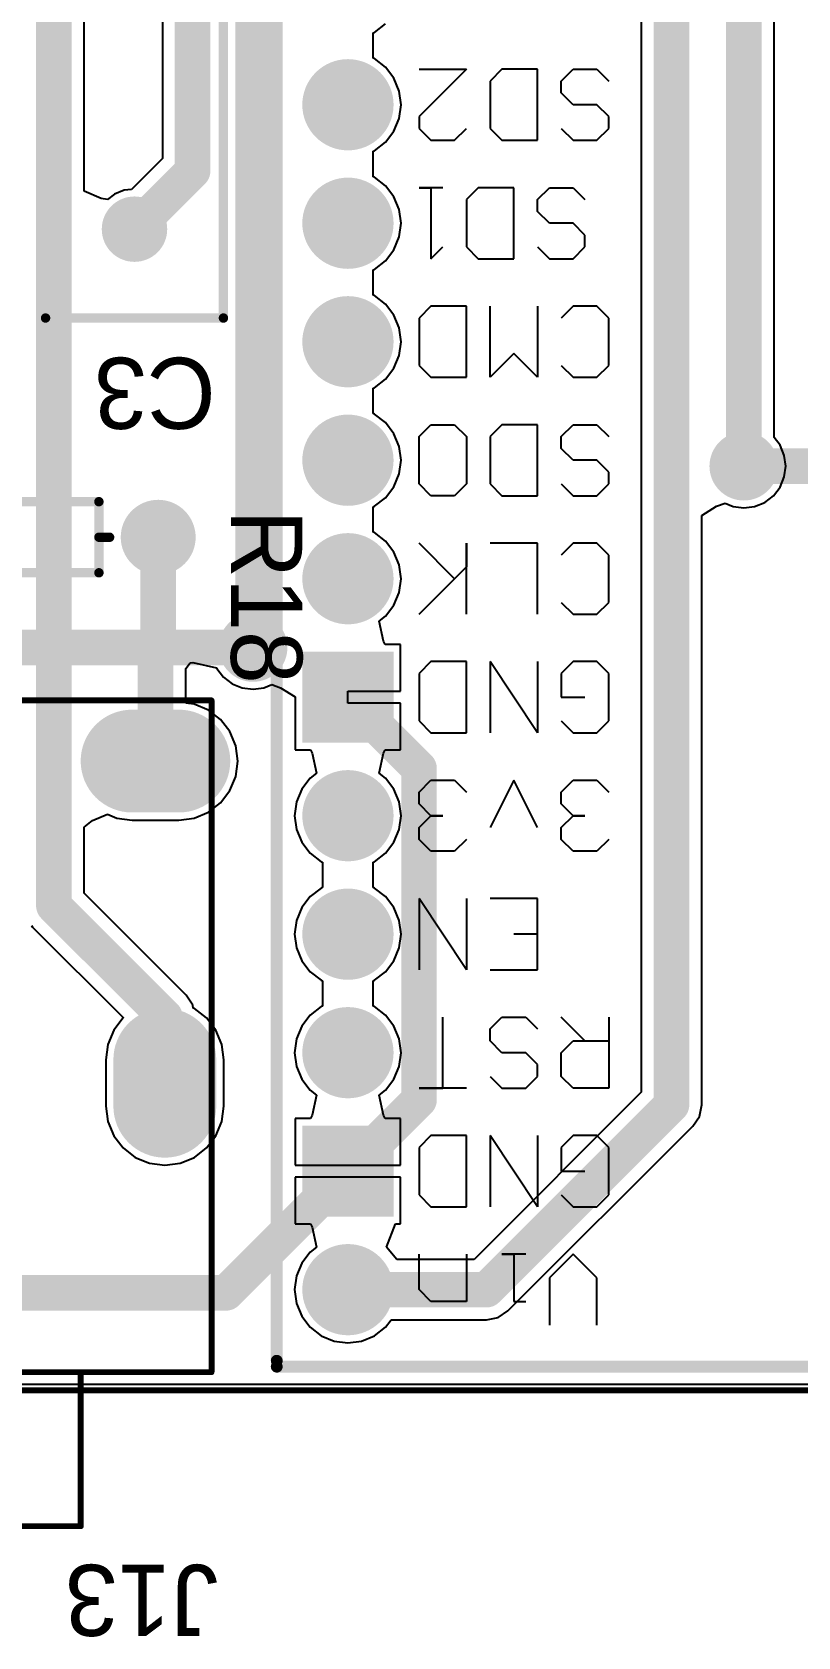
# Model space of a CAD drawing. Header units: millimetres. Extents: x 2.82 to 7.12, y 0.77 to 5.15.
# Drawn here: x 3.989 to 4.635, y 0.787 to 2.141 of the extents above; entities that cross this region are included whole.
import ezdxf

# ---------------------------------------------------------------- set-up
doc = ezdxf.new("R2010")
doc.units = ezdxf.units.MM
doc.header["$MEASUREMENT"] = 0
for name, color, linetype in [('BottomLayer', 5, 'Continuous'), ('BottomSolder', 6, 'Continuous'), ('Mechanical1', 6, 'Continuous'), ('MultiLayer', 9, 'Continuous'), ('PadHoleLayer', 156, 'Continuous'), ('TopLayer', 1, 'Continuous'), ('TopOverlay', 2, 'Continuous'), ('TopSolder', 216, 'Continuous'), ('ViaHoleLayer', 16, 'Continuous')]:
    doc.layers.add(name, color=color, linetype=linetype)

msp = doc.modelspace()

# ---------------------------------------------------------------- linework, layer by layer
at = {"layer": 'BottomLayer'}
for points, const_width in [([(4.2378, 2.08, 1), (4.2722, 2.08, 1)], 0.0345), ([(4.2378, 1.98, 1), (4.2722, 1.98, 1)], 0.0345), ([(4.0632, 1.975, 1), (4.0868, 1.975, 1)], 0.0236), ([(4.2378, 1.88, 1), (4.2722, 1.88, 1)], 0.0345), ([(4.2378, 1.78, 1), (4.2722, 1.78, 1)], 0.0345), ([(4.5765, 1.775, 1), (4.6015, 1.775, 1)], 0.025), ([(4.5815, 1.775, 1), (4.5965, 1.775, 1)], 0.015), ([(4.0812, 1.715, 1), (4.1088, 1.715, 1)], 0.0276), ([(4.2378, 1.68, 1), (4.2722, 1.68, 1)], 0.0345), ([(4.1625, 1.622, 1), (4.1875, 1.622, 1)], 0.025), ([(4.1675, 1.622, 1), (4.1825, 1.622, 1)], 0.015), ([(4.0533, 1.5261, 1), (4.0927, 1.5261, 1)], 0.0394), ([(4.0927, 1.5261, 1), (4.1321, 1.5261, 1)], 0.0394), ([(4.2378, 1.48, 1), (4.2722, 1.48, 1)], 0.0345), ([(4.2378, 1.38, 1), (4.2722, 1.38, 1)], 0.0345), ([(4.2378, 1.28, 1), (4.2722, 1.28, 1)], 0.0345), ([(4.0809, 1.2741, 1), (4.1203, 1.2741, 1)], 0.0394), ([(4.0809, 1.2348, 1), (4.1203, 1.2348, 1)], 0.0394), ([(4.2475, 1.18, 1), (4.2625, 1.18, 1)], 0.015), ([(4.2378, 1.08, 1), (4.2722, 1.08, 1)], 0.0345), ([(4.1448, 1.0773, 1), (4.1598, 1.0773, 1)], 0.015), ([(4.1448, 1.0773, 1), (4.1598, 1.0773, 1)], 0.015)]:
    msp.add_lwpolyline(points, format="xyb", close=True, dxfattribs=dict(at, const_width=const_width))
for points, const_width in [([(4.589, 1.775), (5.355, 1.775)], 0.03), ([(3.789, 1.622), (4.175, 1.622)], 0.03), ([(4.1124, 1.5261), (4.073, 1.5261)], 0.0787), ([(4.1006, 1.2348), (4.1006, 1.2741)], 0.0787), ([(4.1523, 1.0773), (4.255, 1.18)], 0.03), ([(3.9195, 1.0773), (4.1523, 1.0773)], 0.03)]:
    msp.add_lwpolyline(points, dxfattribs=dict(at, const_width=const_width))
for points in [[(4.2895, 1.6145), (4.2205, 1.6145), (4.2895, 1.5455), (4.2205, 1.5455)], [(4.2895, 1.2145), (4.2205, 1.2145), (4.2895, 1.1455), (4.2205, 1.1455)]]:
    msp.add_solid(points, dxfattribs=at)
at = {"layer": 'BottomSolder'}
for points, const_width in [([(4.2358, 2.08, 1), (4.2743, 2.08, 1)], 0.0385), ([(4.2358, 1.98, 1), (4.2743, 1.98, 1)], 0.0385), ([(4.0612, 1.975, 1), (4.0888, 1.975, 1)], 0.0276), ([(4.2358, 1.88, 1), (4.2743, 1.88, 1)], 0.0385), ([(4.2358, 1.78, 1), (4.2743, 1.78, 1)], 0.0385), ([(4.5745, 1.775, 1), (4.6035, 1.775, 1)], 0.029), ([(4.0792, 1.715, 1), (4.1108, 1.715, 1)], 0.0316), ([(4.2358, 1.68, 1), (4.2743, 1.68, 1)], 0.0385), ([(4.1605, 1.622, 1), (4.1895, 1.622, 1)], 0.029), ([(4.0513, 1.5261, 1), (4.0947, 1.5261, 1)], 0.0434), ([(4.0907, 1.5261, 1), (4.1341, 1.5261, 1)], 0.0434), ([(4.2358, 1.48, 1), (4.2743, 1.48, 1)], 0.0385), ([(4.2358, 1.38, 1), (4.2743, 1.38, 1)], 0.0385), ([(4.0789, 1.2741, 1), (4.1223, 1.2741, 1)], 0.0434), ([(4.2358, 1.28, 1), (4.2743, 1.28, 1)], 0.0385), ([(4.0789, 1.2348, 1), (4.1223, 1.2348, 1)], 0.0434), ([(4.2358, 1.08, 1), (4.2743, 1.08, 1)], 0.0385)]:
    msp.add_lwpolyline(points, format="xyb", close=True, dxfattribs=dict(at, const_width=const_width))
at = {"layer": 'BottomSolder', "const_width": 0.0867}
for points in [[(4.1124, 1.5261), (4.073, 1.5261)], [(4.1006, 1.2348), (4.1006, 1.2741)]]:
    msp.add_lwpolyline(points, dxfattribs=at)
at = {"layer": 'BottomSolder'}
for points in [[(4.2935, 1.6185), (4.2165, 1.6185), (4.2935, 1.5415), (4.2165, 1.5415)], [(4.2935, 1.2185), (4.2165, 1.2185), (4.2935, 1.1415), (4.2165, 1.1415)]]:
    msp.add_solid(points, dxfattribs=at)
at = {"layer": 'Mechanical1', "const_width": 0.005}
msp.add_lwpolyline([(3.055, 0.995), (7.005, 0.995)], dxfattribs=at)
at = {"layer": 'MultiLayer'}
for points, const_width in [([(4.2378, 2.08, 1), (4.2722, 2.08, 1)], 0.0345), ([(4.2378, 1.98, 1), (4.2722, 1.98, 1)], 0.0345), ([(4.0632, 1.975, 1), (4.0868, 1.975, 1)], 0.0236), ([(4.2378, 1.88, 1), (4.2722, 1.88, 1)], 0.0345), ([(4.2378, 1.78, 1), (4.2722, 1.78, 1)], 0.0345), ([(4.5765, 1.775, 1), (4.6015, 1.775, 1)], 0.025), ([(4.0812, 1.715, 1), (4.1088, 1.715, 1)], 0.0276), ([(4.2378, 1.68, 1), (4.2722, 1.68, 1)], 0.0345), ([(4.1625, 1.622, 1), (4.1875, 1.622, 1)], 0.025), ([(4.0533, 1.5261, 1), (4.0927, 1.5261, 1)], 0.0394), ([(4.0927, 1.5261, 1), (4.1321, 1.5261, 1)], 0.0394), ([(4.2378, 1.48, 1), (4.2722, 1.48, 1)], 0.0345), ([(4.2378, 1.38, 1), (4.2722, 1.38, 1)], 0.0345), ([(4.2378, 1.28, 1), (4.2722, 1.28, 1)], 0.0345), ([(4.0809, 1.2741, 1), (4.1203, 1.2741, 1)], 0.0394), ([(4.0809, 1.2348, 1), (4.1203, 1.2348, 1)], 0.0394), ([(4.2378, 1.08, 1), (4.2722, 1.08, 1)], 0.0345)]:
    msp.add_lwpolyline(points, format="xyb", close=True, dxfattribs=dict(at, const_width=const_width))
at = {"layer": 'MultiLayer', "const_width": 0.0787}
for points in [[(4.1124, 1.5261), (4.073, 1.5261)], [(4.1006, 1.2348), (4.1006, 1.2741)]]:
    msp.add_lwpolyline(points, dxfattribs=at)
at = {"layer": 'MultiLayer'}
for points in [[(4.2895, 1.6145), (4.2205, 1.6145), (4.2895, 1.5455), (4.2205, 1.5455)], [(4.2895, 1.2145), (4.2205, 1.2145), (4.2895, 1.1455), (4.2205, 1.1455)]]:
    msp.add_solid(points, dxfattribs=at)
at = {"layer": 'PadHoleLayer'}
for points, const_width in [([(4.2462, 2.08, 1), (4.2637, 2.08, 1)], 0.0175), ([(4.2462, 1.98, 1), (4.2637, 1.98, 1)], 0.0175), ([(4.0681, 1.975, 1), (4.0819, 1.975, 1)], 0.0138), ([(4.2462, 1.88, 1), (4.2637, 1.88, 1)], 0.0175), ([(4.2462, 1.78, 1), (4.2637, 1.78, 1)], 0.0175), ([(4.0866, 1.715, 1), (4.1034, 1.715, 1)], 0.0167), ([(4.2462, 1.68, 1), (4.2637, 1.68, 1)], 0.0175), ([(4.2462, 1.58, 1), (4.2637, 1.58, 1)], 0.0175), ([(4.078, 1.5261, 1), (4.1075, 1.5261, 1)], 0.0295), ([(4.2462, 1.48, 1), (4.2637, 1.48, 1)], 0.0175), ([(4.2462, 1.38, 1), (4.2637, 1.38, 1)], 0.0175), ([(4.2462, 1.28, 1), (4.2637, 1.28, 1)], 0.0175), ([(4.0858, 1.2544, 1), (4.1154, 1.2544, 1)], 0.0295), ([(4.2462, 1.18, 1), (4.2637, 1.18, 1)], 0.0175), ([(4.2462, 1.08, 1), (4.2637, 1.08, 1)], 0.0175)]:
    msp.add_lwpolyline(points, format="xyb", close=True, dxfattribs=dict(at, const_width=const_width))
at = {"layer": 'TopLayer'}
for p, q in [((4.5025, 2.625), (4.5025, 1.2466)), ((4.6145, 1.7993), (4.6145, 2.2527)), ((4.0325, 2.0072), (4.0325, 2.2428)), ((4.0985, 2.227), (4.0985, 2.0346)), ((4.2763, 2.1407), (4.2774, 2.1411)), ((4.2763, 2.1193), (4.2763, 2.1407)), ((4.2774, 2.1411), (4.2867, 2.1483)), ((4.2774, 2.1189), (4.2763, 2.1193)), ((4.2867, 2.1117), (4.2774, 2.1189)), ((4.2939, 2.1024), (4.2867, 2.1117)), ((4.2984, 2.0916), (4.2939, 2.1024)), ((4.2999, 2.08), (4.2984, 2.0916)), ((4.2984, 2.0684), (4.2999, 2.08)), ((4.2939, 2.0576), (4.2984, 2.0684)), ((4.2774, 2.0411), (4.2867, 2.0483)), ((4.2867, 2.0483), (4.2939, 2.0576)), ((4.0985, 2.0346), (4.0725, 2.0086)), ((4.2763, 2.0407), (4.2774, 2.0411)), ((4.2763, 2.0193), (4.2763, 2.0407)), ((4.2774, 2.0189), (4.2763, 2.0193)), ((4.2867, 2.0117), (4.2774, 2.0189)), ((4.047, 2.0008), (4.0325, 2.0072)), ((4.0662, 2.0078), (4.058, 2.0044)), ((4.0725, 2.0086), (4.0662, 2.0078)), ((4.2939, 2.0024), (4.2867, 2.0117)), ((4.0522, 1.9999), (4.047, 2.0008)), ((4.058, 2.0044), (4.0522, 1.9999)), ((4.2984, 1.9916), (4.2939, 2.0024)), ((4.2999, 1.98), (4.2984, 1.9916)), ((4.2984, 1.9684), (4.2999, 1.98)), ((4.2939, 1.9576), (4.2984, 1.9684)), ((4.2867, 1.9483), (4.2939, 1.9576)), ((4.2763, 1.9407), (4.2774, 1.9411)), ((4.2763, 1.9193), (4.2763, 1.9407)), ((4.2774, 1.9411), (4.2867, 1.9483)), ((4.2774, 1.9189), (4.2763, 1.9193)), ((4.2867, 1.9117), (4.2774, 1.9189)), ((4.2939, 1.9024), (4.2867, 1.9117)), ((4.2984, 1.8916), (4.2939, 1.9024)), ((4.2999, 1.88), (4.2984, 1.8916)), ((4.2984, 1.8684), (4.2999, 1.88)), ((4.2867, 1.8483), (4.2939, 1.8576)), ((4.2939, 1.8576), (4.2984, 1.8684)), ((4.2774, 1.8411), (4.2867, 1.8483)), ((4.2763, 1.8407), (4.2774, 1.8411)), ((4.2763, 1.8193), (4.2763, 1.8407)), ((4.2774, 1.8189), (4.2763, 1.8193)), ((4.2867, 1.8117), (4.2774, 1.8189)), ((4.2939, 1.8024), (4.2867, 1.8117)), ((4.2984, 1.7916), (4.2939, 1.8024)), ((4.2999, 1.78), (4.2984, 1.7916)), ((4.6196, 1.7927), (4.6145, 1.7993)), ((4.6231, 1.7841), (4.6196, 1.7927)), ((4.2984, 1.7684), (4.2999, 1.78)), ((4.6243, 1.775), (4.6231, 1.7841)), ((4.6231, 1.7659), (4.6243, 1.775)), ((4.2939, 1.7576), (4.2984, 1.7684)), ((4.6196, 1.7573), (4.6231, 1.7659)), ((4.2774, 1.7411), (4.2867, 1.7483)), ((4.2867, 1.7483), (4.2939, 1.7576)), ((4.6067, 1.7444), (4.614, 1.75)), ((4.614, 1.75), (4.6196, 1.7573)), ((4.2763, 1.7407), (4.2774, 1.7411)), ((4.2763, 1.7193), (4.2763, 1.7407)), ((4.5535, 1.7333), (4.5659, 1.7411)), ((4.5659, 1.7411), (4.5732, 1.7437)), ((4.5732, 1.7437), (4.5799, 1.7409)), ((4.5799, 1.7409), (4.589, 1.7397)), ((4.589, 1.7397), (4.5981, 1.7409)), ((4.5981, 1.7409), (4.6067, 1.7444)), ((4.5535, 1.236), (4.5535, 1.7333)), ((4.2774, 1.7189), (4.2763, 1.7193)), ((4.2867, 1.7117), (4.2774, 1.7189)), ((4.2939, 1.7024), (4.2867, 1.7117)), ((4.2984, 1.6916), (4.2939, 1.7024)), ((4.2999, 1.68), (4.2984, 1.6916)), ((4.2984, 1.6684), (4.2999, 1.68)), ((4.2939, 1.6576), (4.2984, 1.6684)), ((4.2867, 1.6483), (4.2939, 1.6576)), ((4.2814, 1.6442), (4.2867, 1.6483)), ((4.2851, 1.6272), (4.2814, 1.6442)), ((4.2865, 1.6245), (4.2851, 1.6272)), ((4.2995, 1.6245), (4.2865, 1.6245)), ((4.2995, 1.585), (4.2995, 1.6245)), ((4.1182, 1.6042), (4.1221, 1.609)), ((4.1182, 1.5751), (4.1182, 1.6042)), ((4.1221, 1.609), (4.1241, 1.6094)), ((4.1241, 1.6094), (4.1442, 1.6049)), ((4.1442, 1.6049), (4.1444, 1.6043)), ((4.1444, 1.6043), (4.15, 1.597)), ((4.15, 1.597), (4.1573, 1.5914)), ((4.1573, 1.5914), (4.1659, 1.5879)), ((4.1659, 1.5879), (4.175, 1.5867)), ((4.175, 1.5867), (4.1841, 1.5879)), ((4.1841, 1.5879), (4.1908, 1.5907)), ((4.1908, 1.5907), (4.1981, 1.588)), ((4.1981, 1.588), (4.2105, 1.5803)), ((4.255, 1.575), (4.255, 1.585)), ((4.255, 1.585), (4.2995, 1.585)), ((4.1253, 1.5742), (4.1182, 1.5751)), ((4.1373, 1.5692), (4.1253, 1.5742)), ((4.2105, 1.5803), (4.2105, 1.5355)), ((4.2995, 1.575), (4.255, 1.575)), ((4.2995, 1.5355), (4.2995, 1.575)), ((4.1476, 1.5613), (4.1373, 1.5692)), ((4.1555, 1.551), (4.1476, 1.5613)), ((4.1605, 1.539), (4.1555, 1.551)), ((4.1622, 1.5261), (4.1605, 1.539)), ((4.2105, 1.5355), (4.2235, 1.5355)), ((4.2235, 1.5355), (4.2249, 1.5328)), ((4.2249, 1.5328), (4.2286, 1.5158)), ((4.2814, 1.5158), (4.2851, 1.5328)), ((4.2851, 1.5328), (4.2865, 1.5355)), ((4.2865, 1.5355), (4.2995, 1.5355)), ((4.1605, 1.5132), (4.1622, 1.5261)), ((4.1555, 1.5012), (4.1605, 1.5132)), ((4.2233, 1.5117), (4.2161, 1.5024)), ((4.2286, 1.5158), (4.2233, 1.5117)), ((4.2867, 1.5117), (4.2814, 1.5158)), ((4.2939, 1.5024), (4.2867, 1.5117)), ((4.1373, 1.483), (4.1476, 1.4909)), ((4.1476, 1.4909), (4.1555, 1.5012)), ((4.2116, 1.4916), (4.2101, 1.48)), ((4.2161, 1.5024), (4.2116, 1.4916)), ((4.2984, 1.4916), (4.2939, 1.5024)), ((4.2999, 1.48), (4.2984, 1.4916)), ((4.0395, 1.4759), (4.0522, 1.4813)), ((4.0522, 1.4813), (4.0601, 1.478)), ((4.0601, 1.478), (4.073, 1.4763)), ((4.073, 1.4763), (4.1124, 1.4763)), ((4.1124, 1.4763), (4.1253, 1.478)), ((4.1253, 1.478), (4.1373, 1.483)), ((4.2101, 1.48), (4.2116, 1.4684)), ((4.2984, 1.4684), (4.2999, 1.48)), ((4.0325, 1.4702), (4.0395, 1.4759)), ((4.0325, 1.4146), (4.0325, 1.4702)), ((4.2116, 1.4684), (4.2161, 1.4576)), ((4.2939, 1.4576), (4.2984, 1.4684)), ((4.2161, 1.4576), (4.2233, 1.4483)), ((4.2867, 1.4483), (4.2939, 1.4576)), ((4.2233, 1.4483), (4.2326, 1.4411)), ((4.2326, 1.4411), (4.2337, 1.4407)), ((4.2337, 1.4407), (4.2337, 1.4193)), ((4.2763, 1.4407), (4.2774, 1.4411)), ((4.2763, 1.4193), (4.2763, 1.4407)), ((4.2774, 1.4411), (4.2867, 1.4483)), ((4.1186, 1.3284), (4.0325, 1.4146)), ((4.2233, 1.4117), (4.2161, 1.4024)), ((4.2326, 1.4189), (4.2233, 1.4117)), ((4.2337, 1.4193), (4.2326, 1.4189)), ((4.2774, 1.4189), (4.2763, 1.4193)), ((4.2867, 1.4117), (4.2774, 1.4189)), ((4.2939, 1.4024), (4.2867, 1.4117)), ((4.2161, 1.4024), (4.2116, 1.3916)), ((4.2984, 1.3916), (4.2939, 1.4024)), ((3.9882, 1.3872), (3.989, 1.386)), ((3.989, 1.386), (4.0654, 1.3096)), ((4.2116, 1.3916), (4.2101, 1.38)), ((4.2999, 1.38), (4.2984, 1.3916)), ((4.2101, 1.38), (4.2116, 1.3684)), ((4.2116, 1.3684), (4.2161, 1.3576)), ((4.2939, 1.3576), (4.2984, 1.3684)), ((4.2984, 1.3684), (4.2999, 1.38)), ((4.2161, 1.3576), (4.2233, 1.3483)), ((4.2867, 1.3483), (4.2939, 1.3576)), ((4.2233, 1.3483), (4.2326, 1.3411)), ((4.2326, 1.3411), (4.2337, 1.3407)), ((4.2763, 1.3407), (4.2774, 1.3411)), ((4.2774, 1.3411), (4.2867, 1.3483)), ((4.1241, 1.3202), (4.1186, 1.3284)), ((4.2337, 1.3407), (4.2337, 1.3193)), ((4.2763, 1.3193), (4.2763, 1.3407)), ((4.1246, 1.3176), (4.1241, 1.3202)), ((4.1255, 1.3173), (4.1246, 1.3176)), ((4.1358, 1.3093), (4.1255, 1.3173)), ((4.2326, 1.3189), (4.2233, 1.3117)), ((4.2337, 1.3193), (4.2326, 1.3189)), ((4.2774, 1.3189), (4.2763, 1.3193)), ((4.2867, 1.3117), (4.2774, 1.3189)), ((4.0654, 1.3093), (4.0575, 1.299)), ((4.0654, 1.3096), (4.0654, 1.3093)), ((4.1437, 1.299), (4.1358, 1.3093)), ((4.2161, 1.3024), (4.2116, 1.2916)), ((4.2233, 1.3117), (4.2161, 1.3024)), ((4.2939, 1.3024), (4.2867, 1.3117)), ((4.2984, 1.2916), (4.2939, 1.3024)), ((4.0525, 1.287), (4.0508, 1.2741)), ((4.0575, 1.299), (4.0525, 1.287)), ((4.1487, 1.287), (4.1437, 1.299)), ((4.1504, 1.2741), (4.1487, 1.287)), ((4.2116, 1.2916), (4.2101, 1.28)), ((4.2999, 1.28), (4.2984, 1.2916)), ((4.0508, 1.2741), (4.0508, 1.2348)), ((4.1504, 1.2348), (4.1504, 1.2741)), ((4.2101, 1.28), (4.2116, 1.2684)), ((4.2984, 1.2684), (4.2999, 1.28)), ((4.2116, 1.2684), (4.2161, 1.2576)), ((4.2939, 1.2576), (4.2984, 1.2684)), ((4.2161, 1.2576), (4.2233, 1.2483)), ((4.2233, 1.2483), (4.2286, 1.2442)), ((4.2814, 1.2442), (4.2867, 1.2483)), ((4.2867, 1.2483), (4.2939, 1.2576)), ((4.5025, 1.2466), (4.3614, 1.1055)), ((4.0508, 1.2348), (4.0525, 1.2219)), ((4.1487, 1.2219), (4.1504, 1.2348)), ((4.2286, 1.2442), (4.2249, 1.2272)), ((4.2851, 1.2272), (4.2814, 1.2442)), ((4.5515, 1.2262), (4.5535, 1.236)), ((4.0525, 1.2219), (4.0575, 1.2099)), ((4.1437, 1.2099), (4.1487, 1.2219)), ((4.2235, 1.2245), (4.2105, 1.2245)), ((4.2105, 1.2245), (4.2105, 1.185)), ((4.2249, 1.2272), (4.2235, 1.2245)), ((4.2865, 1.2245), (4.2851, 1.2272)), ((4.2995, 1.2245), (4.2865, 1.2245)), ((4.2995, 1.185), (4.2995, 1.2245)), ((4.546, 1.218), (4.5515, 1.2262)), ((4.0575, 1.2099), (4.0654, 1.1996)), ((4.1358, 1.1996), (4.1437, 1.2099)), ((4.39, 1.062), (4.546, 1.218)), ((4.0654, 1.1996), (4.0757, 1.1916)), ((4.1255, 1.1916), (4.1358, 1.1996)), ((4.0757, 1.1916), (4.0877, 1.1867)), ((4.0877, 1.1867), (4.1006, 1.185)), ((4.1006, 1.185), (4.1135, 1.1867)), ((4.1135, 1.1867), (4.1255, 1.1916)), ((4.2105, 1.185), (4.255, 1.185)), ((4.255, 1.185), (4.2995, 1.185)), ((4.255, 1.175), (4.2105, 1.175)), ((4.2105, 1.175), (4.2105, 1.1355)), ((4.2995, 1.175), (4.255, 1.175)), ((4.2995, 1.1355), (4.2995, 1.175)), ((4.2105, 1.1355), (4.2235, 1.1355)), ((4.2235, 1.1355), (4.2249, 1.1328)), ((4.2249, 1.1328), (4.2286, 1.1158)), ((4.2875, 1.1158), (4.2952, 1.1355)), ((4.2952, 1.1355), (4.2995, 1.1355)), ((4.2233, 1.1117), (4.2161, 1.1024)), ((4.2286, 1.1158), (4.2233, 1.1117)), ((4.2964, 1.1055), (4.2875, 1.1158)), ((4.2161, 1.1024), (4.2116, 1.0916)), ((4.3614, 1.1055), (4.2964, 1.1055)), ((4.2116, 1.0916), (4.2101, 1.08)), ((4.2101, 1.08), (4.2116, 1.0684)), ((4.2116, 1.0684), (4.2161, 1.0576)), ((4.2161, 1.0576), (4.2233, 1.0483)), ((4.372, 1.0545), (4.3818, 1.0565)), ((4.3818, 1.0565), (4.39, 1.062)), ((4.2233, 1.0483), (4.2326, 1.0411)), ((4.2774, 1.0411), (4.2867, 1.0483)), ((4.2867, 1.0483), (4.2915, 1.0545)), ((4.2915, 1.0545), (4.372, 1.0545)), ((4.2326, 1.0411), (4.2434, 1.0366)), ((4.2434, 1.0366), (4.255, 1.0351)), ((4.255, 1.0351), (4.2666, 1.0366)), ((4.2666, 1.0366), (4.2774, 1.0411)), ((5.7261, 1), (3.6045, 1))]:
    msp.add_line(p, q, dxfattribs=at)
for points, const_width in [([(4.528, 1.236), (4.528, 3.0115)], 0.03), ([(4.589, 1.775), (4.589, 3.0105)], 0.03), ([(4.007, 1.404), (4.007, 2.886)], 0.03), ([(4.175, 1.622), (4.175, 2.7153)], 0.03), ([(4.124, 2.024), (4.124, 2.446)], 0.03), ([(4.075, 1.975), (4.124, 2.024)], 0.03), ([(4.095, 1.6213), (4.095, 1.715)], 0.03), ([(4.0927, 1.619), (4.095, 1.6213)], 0.03), ([(4.0927, 1.5261), (4.0927, 1.619)], 0.03), ([(4.255, 1.58), (4.315, 1.52)], 0.03), ([(4.1124, 1.5261), (4.073, 1.5261)], 0.0787), ([(4.315, 1.24), (4.315, 1.52)], 0.03), ([(4.007, 1.404), (4.1006, 1.3104)], 0.03), ([(4.1006, 1.2544), (4.1006, 1.3104)], 0.03), ([(4.1006, 1.2348), (4.1006, 1.2741)], 0.0787), ([(4.255, 1.18), (4.315, 1.24)], 0.03), ([(4.372, 1.08), (4.528, 1.236)], 0.03), ([(4.255, 1.08), (4.372, 1.08)], 0.03)]:
    msp.add_lwpolyline(points, dxfattribs=dict(at, const_width=const_width))
for points, const_width in [([(4.2378, 2.08, 1), (4.2722, 2.08, 1)], 0.0345), ([(4.1165, 2.024, 1), (4.1315, 2.024, 1)], 0.015), ([(4.1165, 2.024, 1), (4.1315, 2.024, 1)], 0.015), ([(4.2378, 1.98, 1), (4.2722, 1.98, 1)], 0.0345), ([(4.0632, 1.975, 1), (4.0868, 1.975, 1)], 0.0236), ([(4.0675, 1.975, 1), (4.0825, 1.975, 1)], 0.015), ([(4.2378, 1.88, 1), (4.2722, 1.88, 1)], 0.0345), ([(4.2378, 1.78, 1), (4.2722, 1.78, 1)], 0.0345), ([(4.5765, 1.775, 1), (4.6015, 1.775, 1)], 0.025), ([(4.5815, 1.775, 1), (4.5965, 1.775, 1)], 0.015), ([(4.0812, 1.715, 1), (4.1088, 1.715, 1)], 0.0276), ([(4.0875, 1.715, 1), (4.1025, 1.715, 1)], 0.015), ([(4.2378, 1.68, 1), (4.2722, 1.68, 1)], 0.0345), ([(4.1625, 1.622, 1), (4.1875, 1.622, 1)], 0.025), ([(4.0852, 1.619, 1), (4.1002, 1.619, 1)], 0.015), ([(4.0852, 1.619, 1), (4.1002, 1.619, 1)], 0.015), ([(4.0875, 1.6213, 1), (4.1025, 1.6213, 1)], 0.015), ([(4.0875, 1.6213, 1), (4.1025, 1.6213, 1)], 0.015), ([(4.1675, 1.622, 1), (4.1825, 1.622, 1)], 0.015), ([(4.2475, 1.58, 1), (4.2625, 1.58, 1)], 0.015), ([(4.0533, 1.5261, 1), (4.0927, 1.5261, 1)], 0.0394), ([(4.0927, 1.5261, 1), (4.1321, 1.5261, 1)], 0.0394), ([(4.0852, 1.5261, 1), (4.1002, 1.5261, 1)], 0.015), ([(4.3075, 1.52, 1), (4.3225, 1.52, 1)], 0.015), ([(4.3075, 1.52, 1), (4.3225, 1.52, 1)], 0.015), ([(4.2378, 1.48, 1), (4.2722, 1.48, 1)], 0.0345), ([(3.9995, 1.404, 1), (4.0145, 1.404, 1)], 0.015), ([(3.9995, 1.404, 1), (4.0145, 1.404, 1)], 0.015), ([(4.2378, 1.38, 1), (4.2722, 1.38, 1)], 0.0345), ([(4.0931, 1.3104, 1), (4.1081, 1.3104, 1)], 0.015), ([(4.0931, 1.3104, 1), (4.1081, 1.3104, 1)], 0.015), ([(4.2378, 1.28, 1), (4.2722, 1.28, 1)], 0.0345), ([(4.0809, 1.2741, 1), (4.1203, 1.2741, 1)], 0.0394), ([(4.0809, 1.2348, 1), (4.1203, 1.2348, 1)], 0.0394), ([(4.0931, 1.2544, 1), (4.1081, 1.2544, 1)], 0.015), ([(4.3075, 1.24, 1), (4.3225, 1.24, 1)], 0.015), ([(4.3075, 1.24, 1), (4.3225, 1.24, 1)], 0.015), ([(4.5205, 1.236, 1), (4.5355, 1.236, 1)], 0.015), ([(4.5205, 1.236, 1), (4.5355, 1.236, 1)], 0.015), ([(4.2475, 1.18, 1), (4.2625, 1.18, 1)], 0.015), ([(4.2378, 1.08, 1), (4.2722, 1.08, 1)], 0.0345), ([(4.2475, 1.08, 1), (4.2625, 1.08, 1)], 0.015), ([(4.3645, 1.08, 1), (4.3795, 1.08, 1)], 0.015), ([(4.3645, 1.08, 1), (4.3795, 1.08, 1)], 0.015)]:
    msp.add_lwpolyline(points, format="xyb", close=True, dxfattribs=dict(at, const_width=const_width))
for points in [[(4.2895, 1.6145), (4.2205, 1.6145), (4.2895, 1.5455), (4.2205, 1.5455)], [(4.2895, 1.2145), (4.2205, 1.2145), (4.2895, 1.1455), (4.2205, 1.1455)]]:
    msp.add_solid(points, dxfattribs=at)
at = {"layer": 'TopOverlay'}
for p, q in [((4.3151, 2.11), (4.355, 2.11)), ((4.355, 2.11), (4.3151, 2.07)), ((4.385, 2.11), (4.375, 2.1)), ((4.375, 2.1), (4.375, 2.06)), ((4.415, 2.11), (4.385, 2.11)), ((4.415, 2.05), (4.415, 2.11)), ((4.435, 2.1), (4.445, 2.11)), ((4.435, 2.09), (4.435, 2.1)), ((4.445, 2.11), (4.465, 2.11)), ((4.465, 2.11), (4.475, 2.1)), ((4.445, 2.08), (4.435, 2.09)), ((4.465, 2.08), (4.445, 2.08)), ((4.475, 2.07), (4.465, 2.08)), ((4.3151, 2.07), (4.3151, 2.06)), ((4.3151, 2.06), (4.325, 2.05)), ((4.345, 2.05), (4.355, 2.06)), ((4.375, 2.06), (4.385, 2.05)), ((4.435, 2.06), (4.445, 2.05)), ((4.465, 2.05), (4.475, 2.06)), ((4.475, 2.06), (4.475, 2.07)), ((4.325, 2.05), (4.345, 2.05)), ((4.385, 2.05), (4.415, 2.05)), ((4.445, 2.05), (4.465, 2.05)), ((4.335, 2.01), (4.3151, 2.01)), ((4.3151, 2.01), (4.325, 2.01)), ((4.325, 2.01), (4.325, 1.95)), ((4.365, 2.01), (4.355, 2)), ((4.395, 2.01), (4.365, 2.01)), ((4.395, 1.95), (4.395, 2.01)), ((4.415, 2), (4.425, 2.01)), ((4.425, 2.01), (4.445, 2.01)), ((4.445, 2.01), (4.455, 2)), ((4.355, 2), (4.355, 1.96)), ((4.415, 1.99), (4.415, 2)), ((4.425, 1.98), (4.415, 1.99)), ((4.445, 1.98), (4.425, 1.98)), ((4.455, 1.97), (4.445, 1.98)), ((4.455, 1.96), (4.455, 1.97)), ((4.325, 1.95), (4.335, 1.96)), ((4.355, 1.96), (4.365, 1.95)), ((4.415, 1.96), (4.425, 1.95)), ((4.445, 1.95), (4.455, 1.96)), ((4.365, 1.95), (4.395, 1.95)), ((4.425, 1.95), (4.445, 1.95)), ((4.325, 1.91), (4.3151, 1.9)), ((4.355, 1.91), (4.325, 1.91)), ((4.355, 1.85), (4.355, 1.91)), ((4.375, 1.85), (4.375, 1.91)), ((4.415, 1.91), (4.415, 1.85)), ((4.445, 1.91), (4.435, 1.9)), ((4.465, 1.91), (4.445, 1.91)), ((4.475, 1.9), (4.465, 1.91)), ((4.3151, 1.9), (4.3151, 1.86)), ((4.475, 1.86), (4.475, 1.9)), ((4.395, 1.87), (4.375, 1.85)), ((4.415, 1.85), (4.395, 1.87)), ((4.3151, 1.86), (4.325, 1.85)), ((4.435, 1.86), (4.445, 1.85)), ((4.465, 1.85), (4.475, 1.86)), ((4.325, 1.85), (4.355, 1.85)), ((4.445, 1.85), (4.465, 1.85)), ((4.3151, 1.8), (4.325, 1.81)), ((4.325, 1.81), (4.345, 1.81)), ((4.345, 1.81), (4.355, 1.8)), ((4.385, 1.81), (4.375, 1.8)), ((4.415, 1.81), (4.385, 1.81)), ((4.415, 1.75), (4.415, 1.81)), ((4.435, 1.8), (4.445, 1.81)), ((4.445, 1.81), (4.465, 1.81)), ((4.465, 1.81), (4.475, 1.8)), ((4.3151, 1.76), (4.3151, 1.8)), ((4.355, 1.8), (4.355, 1.76)), ((4.375, 1.8), (4.375, 1.76)), ((4.435, 1.79), (4.435, 1.8)), ((4.445, 1.78), (4.435, 1.79)), ((4.465, 1.78), (4.445, 1.78)), ((4.475, 1.77), (4.465, 1.78)), ((4.475, 1.76), (4.475, 1.77)), ((4.325, 1.75), (4.3151, 1.76)), ((4.345, 1.75), (4.325, 1.75)), ((4.355, 1.76), (4.345, 1.75)), ((4.375, 1.76), (4.385, 1.75)), ((4.385, 1.75), (4.415, 1.75)), ((4.435, 1.76), (4.445, 1.75)), ((4.445, 1.75), (4.465, 1.75)), ((4.465, 1.75), (4.475, 1.76)), ((4.345, 1.68), (4.3151, 1.71)), ((4.355, 1.65), (4.355, 1.71)), ((4.355, 1.71), (4.355, 1.69)), ((4.415, 1.71), (4.375, 1.71)), ((4.415, 1.65), (4.415, 1.71)), ((4.445, 1.71), (4.435, 1.7)), ((4.465, 1.71), (4.445, 1.71)), ((4.475, 1.7), (4.465, 1.71)), ((4.475, 1.66), (4.475, 1.7)), ((4.355, 1.69), (4.3151, 1.65)), ((4.3151, 1.65), (4.345, 1.68)), ((4.435, 1.66), (4.445, 1.65)), ((4.465, 1.65), (4.475, 1.66)), ((4.445, 1.65), (4.465, 1.65)), ((4.325, 1.61), (4.3151, 1.6)), ((4.3151, 1.6), (4.3151, 1.56)), ((4.355, 1.61), (4.325, 1.61)), ((4.355, 1.55), (4.355, 1.61)), ((4.415, 1.55), (4.375, 1.61)), ((4.375, 1.61), (4.375, 1.55)), ((4.415, 1.61), (4.415, 1.55)), ((4.445, 1.61), (4.435, 1.6)), ((4.435, 1.6), (4.435, 1.58)), ((4.465, 1.61), (4.445, 1.61)), ((4.475, 1.6), (4.465, 1.61)), ((4.475, 1.56), (4.475, 1.6)), ((4.435, 1.58), (4.455, 1.58)), ((4.3151, 1.56), (4.325, 1.55)), ((4.435, 1.56), (4.445, 1.55)), ((4.465, 1.55), (4.475, 1.56)), ((4.325, 1.55), (4.355, 1.55)), ((4.445, 1.55), (4.465, 1.55)), ((4.3151, 1.5), (4.325, 1.51)), ((4.325, 1.51), (4.345, 1.51)), ((4.345, 1.51), (4.355, 1.5)), ((4.395, 1.51), (4.375, 1.47)), ((4.415, 1.47), (4.395, 1.51)), ((4.435, 1.5), (4.445, 1.51)), ((4.445, 1.51), (4.465, 1.51)), ((4.465, 1.51), (4.475, 1.5)), ((4.3151, 1.49), (4.3151, 1.5)), ((4.325, 1.48), (4.3151, 1.49)), ((4.435, 1.49), (4.435, 1.5)), ((4.445, 1.48), (4.435, 1.49)), ((4.3151, 1.47), (4.325, 1.48)), ((4.325, 1.48), (4.335, 1.48)), ((4.335, 1.48), (4.325, 1.48)), ((4.435, 1.47), (4.445, 1.48)), ((4.445, 1.48), (4.455, 1.48)), ((4.455, 1.48), (4.445, 1.48)), ((4.3151, 1.46), (4.3151, 1.47)), ((4.435, 1.46), (4.435, 1.47)), ((4.325, 1.45), (4.3151, 1.46)), ((4.345, 1.45), (4.325, 1.45)), ((4.355, 1.46), (4.345, 1.45)), ((4.445, 1.45), (4.435, 1.46)), ((4.465, 1.45), (4.445, 1.45)), ((4.475, 1.46), (4.465, 1.45)), ((4.355, 1.35), (4.3151, 1.41)), ((4.3151, 1.41), (4.3151, 1.35)), ((4.355, 1.41), (4.355, 1.35)), ((4.415, 1.41), (4.375, 1.41)), ((4.415, 1.35), (4.415, 1.41)), ((4.415, 1.38), (4.395, 1.38)), ((4.375, 1.35), (4.415, 1.35)), ((4.335, 1.25), (4.335, 1.31)), ((4.375, 1.3), (4.385, 1.31)), ((4.385, 1.31), (4.405, 1.31)), ((4.405, 1.31), (4.415, 1.3)), ((4.455, 1.29), (4.435, 1.31)), ((4.475, 1.31), (4.475, 1.25)), ((4.375, 1.29), (4.375, 1.3)), ((4.385, 1.28), (4.375, 1.29)), ((4.435, 1.28), (4.445, 1.29)), ((4.445, 1.29), (4.475, 1.29)), ((4.405, 1.28), (4.385, 1.28)), ((4.415, 1.27), (4.405, 1.28)), ((4.435, 1.26), (4.435, 1.28)), ((4.375, 1.26), (4.385, 1.25)), ((4.405, 1.25), (4.415, 1.26)), ((4.415, 1.26), (4.415, 1.27)), ((4.445, 1.25), (4.435, 1.26)), ((4.355, 1.25), (4.3151, 1.25)), ((4.3151, 1.25), (4.335, 1.25)), ((4.385, 1.25), (4.405, 1.25)), ((4.475, 1.25), (4.445, 1.25)), ((4.325, 1.21), (4.3151, 1.2)), ((4.355, 1.21), (4.325, 1.21)), ((4.355, 1.15), (4.355, 1.21)), ((4.415, 1.15), (4.375, 1.21)), ((4.375, 1.21), (4.375, 1.15)), ((4.415, 1.21), (4.415, 1.15)), ((4.445, 1.21), (4.435, 1.2)), ((4.465, 1.21), (4.445, 1.21)), ((4.475, 1.2), (4.465, 1.21)), ((4.3151, 1.2), (4.3151, 1.16)), ((4.435, 1.2), (4.435, 1.18)), ((4.475, 1.16), (4.475, 1.2)), ((4.435, 1.18), (4.455, 1.18)), ((4.3151, 1.16), (4.325, 1.15)), ((4.435, 1.16), (4.445, 1.15)), ((4.465, 1.15), (4.475, 1.16)), ((4.325, 1.15), (4.355, 1.15)), ((4.445, 1.15), (4.465, 1.15)), ((4.3151, 1.08), (4.3151, 1.11)), ((4.355, 1.11), (4.355, 1.07)), ((4.405, 1.11), (4.385, 1.11)), ((4.385, 1.11), (4.395, 1.11)), ((4.395, 1.11), (4.395, 1.07)), ((4.445, 1.11), (4.425, 1.09)), ((4.465, 1.09), (4.445, 1.11)), ((4.425, 1.09), (4.425, 1.05)), ((4.465, 1.05), (4.465, 1.09)), ((4.325, 1.07), (4.3151, 1.08)), ((4.355, 1.07), (4.325, 1.07)), ((4.395, 1.07), (4.405, 1.07))]:
    msp.add_line(p, q, dxfattribs=at)
for points, const_width in [([(4.195, 1.02), (4.195, 2.54)], 0.01), ([(4, 1.9), (4, 2.35)], 0.00787), ([(4.15, 1.9), (4.15, 2.35)], 0.00787), ([(4, 1.9), (4.15, 1.9)], 0.00787), ([(3.845, 1.745), (4.045, 1.745)], 0.00787), ([(4.045, 1.715), (4.045, 1.745)], 0.00787), ([(4.045, 1.685), (4.045, 1.715)], 0.00787), ([(4.045, 1.715), (4.054, 1.715)], 0.00787), ([(3.845, 1.685), (4.045, 1.685)], 0.00787), ([(3.6833, 1.5773), (4.14, 1.5773)], 0.005), ([(4.14, 1.0104), (4.14, 1.5773)], 0.005), ([(4.195, 1.015), (5.415, 1.015)], 0.01), ([(3.6833, 1.0104), (4.14, 1.0104)], 0.005), ([(4.0297, 0.8804), (4.0297, 1.0104)], 0.005), ([(3.7935, 0.8804), (4.0297, 0.8804)], 0.005)]:
    msp.add_lwpolyline(points, dxfattribs=dict(at, const_width=const_width))
for points, const_width in [([(3.998, 1.9, 1), (4.002, 1.9, 1)], 0.00394), ([(3.998, 1.9, 1), (4.002, 1.9, 1)], 0.00394), ([(4.148, 1.9, 1), (4.152, 1.9, 1)], 0.00394), ([(4.148, 1.9, 1), (4.152, 1.9, 1)], 0.00394), ([(4.043, 1.745, 1), (4.047, 1.745, 1)], 0.00394), ([(4.043, 1.745, 1), (4.047, 1.745, 1)], 0.00394), ([(4.043, 1.715, 1), (4.047, 1.715, 1)], 0.00394), ([(4.043, 1.715, 1), (4.047, 1.715, 1)], 0.00394), ([(4.043, 1.715, 1), (4.047, 1.715, 1)], 0.00394), ([(4.052, 1.715, 1), (4.056, 1.715, 1)], 0.00394), ([(4.043, 1.685, 1), (4.047, 1.685, 1)], 0.00394), ([(4.043, 1.685, 1), (4.047, 1.685, 1)], 0.00394), ([(4.1387, 1.5773, 1), (4.1412, 1.5773, 1)], 0.0025), ([(4.1387, 1.5773, 1), (4.1412, 1.5773, 1)], 0.0025), ([(4.1925, 1.02, 1), (4.1975, 1.02, 1)], 0.005), ([(4.1925, 1.015, 1), (4.1975, 1.015, 1)], 0.005), ([(4.0285, 1.0104, 1), (4.031, 1.0104, 1)], 0.0025), ([(4.1387, 1.0104, 1), (4.1412, 1.0104, 1)], 0.0025), ([(4.1387, 1.0104, 1), (4.1412, 1.0104, 1)], 0.0025), ([(4.0285, 0.8804, 1), (4.031, 0.8804, 1)], 0.0025), ([(4.0285, 0.8804, 1), (4.031, 0.8804, 1)], 0.0025)]:
    msp.add_lwpolyline(points, format="xyb", close=True, dxfattribs=dict(at, const_width=const_width))
at = {"layer": 'TopSolder'}
for points, const_width in [([(4.2358, 2.08, 1), (4.2743, 2.08, 1)], 0.0385), ([(4.2358, 1.98, 1), (4.2743, 1.98, 1)], 0.0385), ([(4.0612, 1.975, 1), (4.0888, 1.975, 1)], 0.0276), ([(4.2358, 1.88, 1), (4.2743, 1.88, 1)], 0.0385), ([(4.2358, 1.78, 1), (4.2743, 1.78, 1)], 0.0385), ([(4.5745, 1.775, 1), (4.6035, 1.775, 1)], 0.029), ([(4.0792, 1.715, 1), (4.1108, 1.715, 1)], 0.0316), ([(4.2358, 1.68, 1), (4.2743, 1.68, 1)], 0.0385), ([(4.1605, 1.622, 1), (4.1895, 1.622, 1)], 0.029), ([(4.0513, 1.5261, 1), (4.0947, 1.5261, 1)], 0.0434), ([(4.0907, 1.5261, 1), (4.1341, 1.5261, 1)], 0.0434), ([(4.2358, 1.48, 1), (4.2743, 1.48, 1)], 0.0385), ([(4.2358, 1.38, 1), (4.2743, 1.38, 1)], 0.0385), ([(4.0789, 1.2741, 1), (4.1223, 1.2741, 1)], 0.0434), ([(4.2358, 1.28, 1), (4.2743, 1.28, 1)], 0.0385), ([(4.0789, 1.2348, 1), (4.1223, 1.2348, 1)], 0.0434), ([(4.2358, 1.08, 1), (4.2743, 1.08, 1)], 0.0385)]:
    msp.add_lwpolyline(points, format="xyb", close=True, dxfattribs=dict(at, const_width=const_width))
at = {"layer": 'TopSolder', "const_width": 0.0867}
for points in [[(4.1124, 1.5261), (4.073, 1.5261)], [(4.1006, 1.2348), (4.1006, 1.2741)]]:
    msp.add_lwpolyline(points, dxfattribs=at)
at = {"layer": 'TopSolder'}
for points in [[(4.2935, 1.6185), (4.2165, 1.6185), (4.2935, 1.5415), (4.2165, 1.5415)], [(4.2935, 1.2185), (4.2165, 1.2185), (4.2935, 1.1415), (4.2165, 1.1415)]]:
    msp.add_solid(points, dxfattribs=at)
at = {"layer": 'ViaHoleLayer', "const_width": 0.014}
for points in [[(4.582, 1.775, 1), (4.596, 1.775, 1)], [(4.168, 1.622, 1), (4.182, 1.622, 1)]]:
    msp.add_lwpolyline(points, format="xyb", close=True, dxfattribs=at)

# ---------------------------------------------------------------- texts
at = {"layer": 'TopOverlay'}
for s, rotation, p in [('C3', 180, (4.1435, 1.8665)), ('R18', 270, (4.1565, 1.7385)), ('J13', 180, (4.1457, 0.8478))]:
    msp.add_text(s, height=0.06, rotation=rotation, dxfattribs=at).set_placement(p)

doc.saveas('drawing.dxf')
